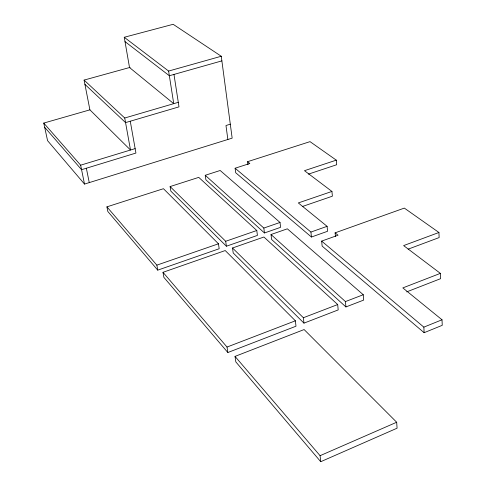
<?xml version="1.0" encoding="UTF-8"?>
<svg xmlns="http://www.w3.org/2000/svg" width="486" height="486" viewBox="0 0 486 486"><rect width="100%" height="100%" fill="white"/><g stroke="black" fill="none" stroke-linecap="round" stroke-linejoin="round"><path stroke-width="0.73" d="M320.736 461.7L397.08 428.196L396.679 422.243L304.121 329.557L235.024 356.396L235.832 361.918L320.736 461.7L320.08 455.686L235.024 356.396M320.08 455.686L396.679 422.243M408.143 249.154L439.137 237.581L438.931 232.484L404.328 208.099L335.103 232.843L338.031 235.224L321.659 241.099L322.151 246.129L424.132 332.697L442.248 325.322L442.017 319.776L402.821 287.906L440.377 273.369L440.595 278.678L406.673 291.886M321.659 241.099L423.853 327.139L442.017 319.776M227.843 352.526L295.992 326.215L295.379 320.803L225.218 250.551L162.998 272.318L163.879 277.36L227.843 352.526L227.023 347.053L162.998 272.318M303.963 323.141L338.189 309.922L337.697 304.552L263.91 237.016L232.515 247.994L233.213 252.975L303.963 323.141L303.373 317.735L232.515 247.994M345.923 306.939L363.692 300.081L363.267 294.729L287.348 228.815L271.012 234.531L271.607 239.477L345.923 306.939L345.449 301.575L271.012 234.531M227.023 347.053L295.379 320.803M303.373 317.735L337.697 304.552M345.449 301.575L363.267 294.729M438.931 232.484L403.623 245.594L440.377 273.369M308.476 174.122L336.695 164.736L336.294 160.149L310.025 141.639L247.587 161.686L249.81 163.49L235.109 168.229L235.716 172.755L311.429 237.028L327.558 231.287L327.096 226.33L298.319 202.935L331.944 191.435L332.375 196.198L302.395 206.501M235.109 168.229L310.925 232.059L327.096 226.33M157.743 270.143L219.186 248.735L218.463 243.79L163.454 188.702L106.92 206.854L107.831 211.483L157.743 270.143L156.857 265.143L106.92 206.854M226.397 246.22L257.416 235.412L256.796 230.504L198.744 177.372L170.1 186.569L170.859 191.144L226.397 246.22L225.692 241.281L170.1 186.569M264.439 232.964L280.586 227.339L280.021 222.448L220.176 170.489L205.232 175.288L205.906 179.826L264.439 232.964L263.831 228.062L205.232 175.288M156.857 265.143L218.463 243.79M225.692 241.281L256.796 230.504M263.831 228.062L280.021 222.448M336.294 160.149L304.479 170.683L331.944 191.435M130.108 67.378L84.09 80.087L124.732 118.013L130.503 150.016L89.904 109.848L43.752 123.08L47.579 140.679L84.509 184.085L232.162 138.152L221.264 56.255L173.156 24.3L124.252 37.276L129.525 67.542L173.739 103.664L168.612 71.059L124.252 37.276M230.303 124.191L225.972 125.516L227.861 139.494M43.752 123.08L80.646 165.185L135.138 148.607M124.732 118.013L178.295 102.327M221.877 60.884L169.347 75.737L125.011 41.614M168.612 71.059L221.264 56.255M84.922 84.357L125.558 122.606L179 106.865L173.97 74.431M44.663 127.271L81.569 169.693L135.934 153.06L130.26 121.221M80.646 165.185L84.509 184.085M86.35 168.229L89.26 182.608M84.09 80.087L89.904 109.848M247.587 161.686L247.969 164.687M310.925 232.059L311.429 237.028M335.103 232.843L335.425 236.415M423.853 327.139L424.132 332.697"/></g></svg>
